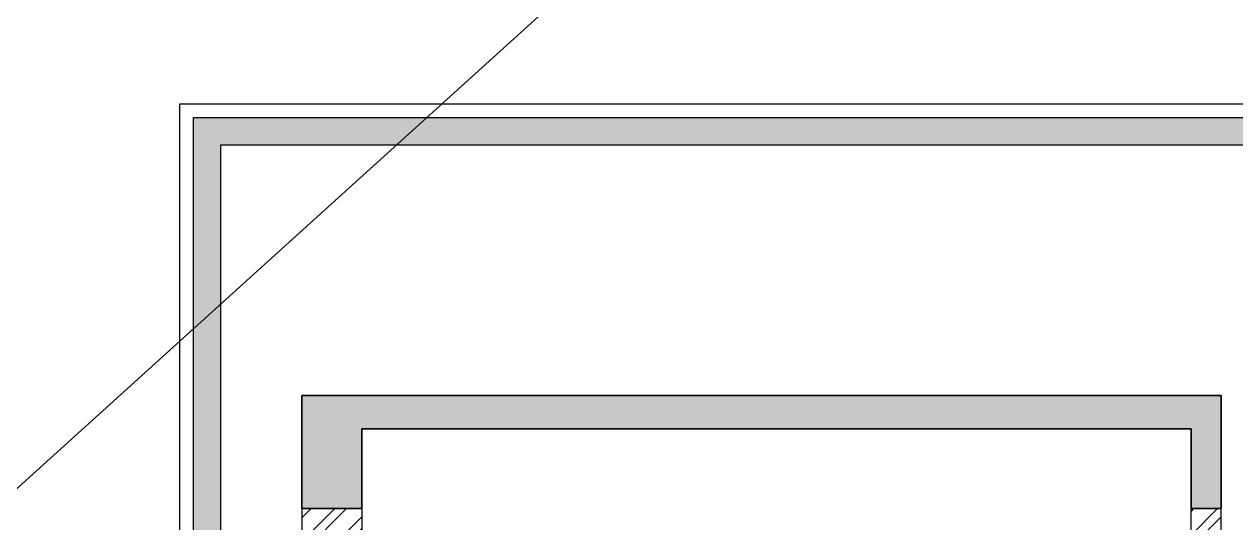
# Model space of a CAD drawing. Header units: millimetres. Extents: x 56222 to 3066687, y -650199 to -121287.
# Drawn here: x 155794.6 to 155976.6, y -180960.9 to -180886.1 of the extents above; entities that cross this region are included whole.
import ezdxf

# ---------------------------------------------------------------- set-up
doc = ezdxf.new("R2010")
doc.units = ezdxf.units.MM
doc.header["$MEASUREMENT"] = 0
for name, color, linetype, lineweight in [('dim05', 1, 'Continuous', 13), ('NAME PLATE', 7, 'Continuous', 25), ('TILE', 14, 'Continuous', 9), ('wall', 7, 'Continuous', 30)]:
    doc.layers.add(name, color=color, linetype=linetype, lineweight=lineweight)
doc.layers.add('hatch', color=253, linetype='Continuous', lineweight=0, transparency=0.4)

# ---------------------------------------------------------------- blocks, each defined once
blk = doc.blocks.new('LAYOUT FILE')
at = {"layer": 'NAME PLATE', "true_color": 0xd39e00}
h = blk.add_hatch(color=42, dxfattribs=at)
h.paths.add_polyline_path([(3346889.83, -513806.18), (3346889.83, -514260.7), (3347535.56, -514260.7), (3347535.56, -513806.18)])
h.paths.add_polyline_path([(3346894.36, -513810.71), (3347531.03, -513810.71), (3347531.03, -514256.17), (3346894.36, -514256.17)], flags=16)
at = {"layer": 'NAME PLATE', "color": 42, "true_color": 0xd39e00}
for points in [[(3346887.56, -513803.91), (3347537.83, -513803.91), (3347537.83, -514262.96), (3346887.56, -514262.96)], [(3346889.83, -513806.18), (3347535.56, -513806.18), (3347535.56, -514260.7), (3346889.83, -514260.7)], [(3346894.36, -513810.71), (3347531.03, -513810.71), (3347531.03, -514256.17), (3346894.36, -514256.17)]]:
    blk.add_lwpolyline(points, close=True, dxfattribs=at)

msp = doc.modelspace()

# ---------------------------------------------------------------- hatches: boundary and pattern name
at = {"layer": 'hatch'}
h = msp.add_hatch(dxfattribs=at)
h.set_pattern_fill('AR-CONC', color=256, scale=0.5)
h.set_pattern_definition([(50, (-3165268.7084, 329560.7812), (3.586300913, -0.313760675), [0.375, -4.125]), (355, (-3165268.7084, 329560.781), (-0.693756668, 3.7609606685), [0.3, -3.3]), (100.45144446, (-3165268.4096, 329560.755), (2.8925442336, 3.447199955), [0.31870096, -3.50571056]), (46.1842, (-3165268.7084, 329561.781), (5.3362066534, -0.827596404), [0.5625, -6.1875]), (96.63563549, (-3165268.264, 329561.712), (4.673309728, 4.870593004), [0.47805171, -5.2585688]), (351.18416399, (-3165268.7084, 329561.781), (4.673309725, 4.870593001), [0.45, -4.950000005]), (21, (-3165268.2084, 329561.5312), (2.9845352606, -2.0130944533), [0.375, -4.125]), (326, (-3165268.2084, 329561.531), (1.2165766596, 3.6257502252), [0.3, -3.3]), (71.45144474, (-3165267.9597, 329561.3634), (4.2011118836, 1.612655764), [0.31870095, -3.50571056]), (37.5, (-3165268.7084, 329560.7812), (0.0607992766, 1.66446926916), [0, -3.26, 0, -3.35, 0, -3.3125]), (7.5, (-3165268.7084, 329560.7812), (1.3153476872, 1.9720585594), [0, -1.91, 0, -3.185, 0, -1.2625]), (327.5, (-3165269.8234, 329560.7812), (2.66911218086, -0.11277435867), [0, -1.25, 0, -3.9, 0, -5.175]), (317.5, (-3165270.3234, 329560.7812), (2.9159308467, 0.5005249117), [0, -1.625, 0, -2.59, 0, -3.675])])
h.paths.add_polyline_path([(155845.336, -180958.818), (155836.336, -180958.818), (155836.336, -180941.818), (155974.377, -180941.818), (155974.377, -180958.818), (155969.877, -180958.818), (155969.877, -180946.818), (155845.336, -180946.818)])
at = {"layer": 'hatch', "ltscale": 10}
h = msp.add_hatch(dxfattribs=at)
h.set_pattern_fill('ANSI32', color=256, scale=10, style=0)
h.set_pattern_definition([(45, (-3165268.7084, 329560.781), (-2.6516504294, 2.6516504294), []), (45, (-3165266.9407, 329560.781), (-2.6516504294, 2.6516504294), [])])
h.paths.add_polyline_path([(155845.326, -180958.818), (155836.336, -180958.818), (155836.336, -180970.881), (155845.326, -180970.881)])
h.paths.add_polyline_path([(155974.377, -180958.818), (155969.877, -180958.818), (155969.877, -181069.818), (155974.377, -181069.818)])
h.paths.add_polyline_path([(155845.336, -180997.818), (155836.336, -180997.818), (155836.336, -181069.818), (155845.336, -181069.818), (155845.336, -181066.881)])

# ---------------------------------------------------------------- linework, layer by layer
at = {"layer": 'dim05', "color": 1, "lineweight": 35}
for p, q in [((155974.377, -180941.818, 0.094), (155836.336, -180941.818, 0.094)), ((155836.336, -180941.818, 0.094), (155836.336, -180958.818, 0.139)), ((155974.377, -180958.818, 0.094), (155974.377, -180941.818, 0.094)), ((155845.336, -180958.818, 0.139), (155845.336, -180946.818, 0.139)), ((155845.336, -180946.818, 0.139), (155969.877, -180946.818, 0.139)), ((155969.877, -180946.818, 0.139), (155969.877, -180958.818, 0.093)), ((155836.336, -180958.818, 0.139), (155845.336, -180958.818, 0.139)), ((155969.877, -180958.818, 0.093), (155974.377, -180958.818, 0.094))]:
    msp.add_line(p, q, dxfattribs=at)
at = {"layer": 'TILE', "color": 1, "linetype": 'Continuous', "lineweight": 25}
msp.add_line((157411.924, -179491.172), (155066.713, -181613.565), dxfattribs=at)
at = {"layer": 'wall', "lineweight": 30}
for p, q in [((155836.336, -180958.818, 0.139), (155836.336, -180970.881, 0.139)), ((155845.336, -180958.818, 0.139), (155845.336, -180970.881, 0.139)), ((155969.877, -181069.818, 0.093), (155969.877, -180958.818, 0.093)), ((155974.377, -181069.818, 0.094), (155974.377, -180958.818, 0.094))]:
    msp.add_line(p, q, dxfattribs=at)

# ---------------------------------------------------------------- block references
at = {"layer": 'NAME PLATE', "lineweight": 0, "xscale": 0.9069073140357496, "yscale": 0.9069073140357496, "zscale": 0.9069073140357496}
msp.add_blockref('LAYOUT FILE', (-2879498.81, 285074.484, 0.139), dxfattribs=at)

doc.saveas('drawing.dxf')
